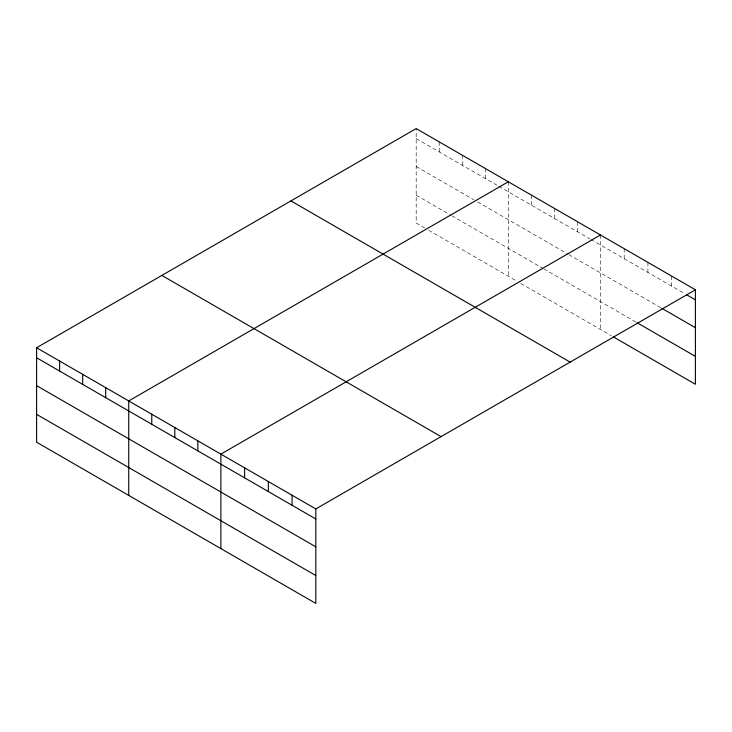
<?xml version="1.0" encoding="UTF-8"?>
<svg xmlns="http://www.w3.org/2000/svg" width="732" height="732" viewBox="0 0 732 732"><rect width="100%" height="100%" fill="white"/><g stroke="black" fill="none" stroke-linecap="round" stroke-linejoin="round"><path stroke-width="0.55" stroke-dasharray="3.66 2.75" d="M424.825 228.045L416.188 223.059L416.188 128.585M416.188 138.613L497.769 185.718M498.73 186.267L589.91 238.916M590.87 239.465L684.521 293.541M416.188 166.484L473.778 199.726M477.612 201.95L567.831 254.031M568.791 254.59L660.786 307.696M416.188 195.188L450.738 215.144M451.699 215.693L542.879 268.333M543.839 268.891L636.071 322.135M428.668 230.26L516.966 281.244M520.809 283.458L611.348 335.732M671.665 276.092L671.665 286.111M647.93 262.385L647.93 272.414M624.204 248.688L624.204 258.707M600.469 234.981L600.469 329.446M577.429 221.686L577.429 231.705M554.399 208.382L554.399 218.41M531.359 195.087L531.359 205.116M508.328 181.783L508.328 276.257M485.298 168.488L485.298 178.517M462.258 155.184L462.258 165.212M439.227 141.889L439.227 151.917"/><path stroke-width="1.1" d="M695.4 289.79L416.188 128.585L36.6 347.746L36.6 442.21L315.812 603.415L315.812 508.941L695.4 289.79L695.4 384.254L613.324 336.876M508.328 181.783L128.74 400.935L128.74 495.408M600.469 234.981L220.881 454.133L220.881 548.607M686.497 294.676L695.4 299.818M661.774 308.273L695.4 327.68M637.06 322.711L695.4 356.393M290.924 200.907L570.137 362.111M161.864 275.424L441.076 436.62M36.6 347.746L315.812 508.941M36.6 357.765L315.812 518.97M36.6 385.636L315.812 546.841M36.6 414.349L315.812 575.544M292.077 495.244L292.077 505.272M268.342 481.537L268.342 491.565M244.616 467.84L244.616 477.868M197.841 440.838L197.841 450.866M174.811 427.534L174.811 437.562M151.771 414.239L151.771 424.267M105.701 387.64L105.701 397.668M82.67 374.345L82.67 384.364M59.631 361.041L59.631 371.069"/></g></svg>
